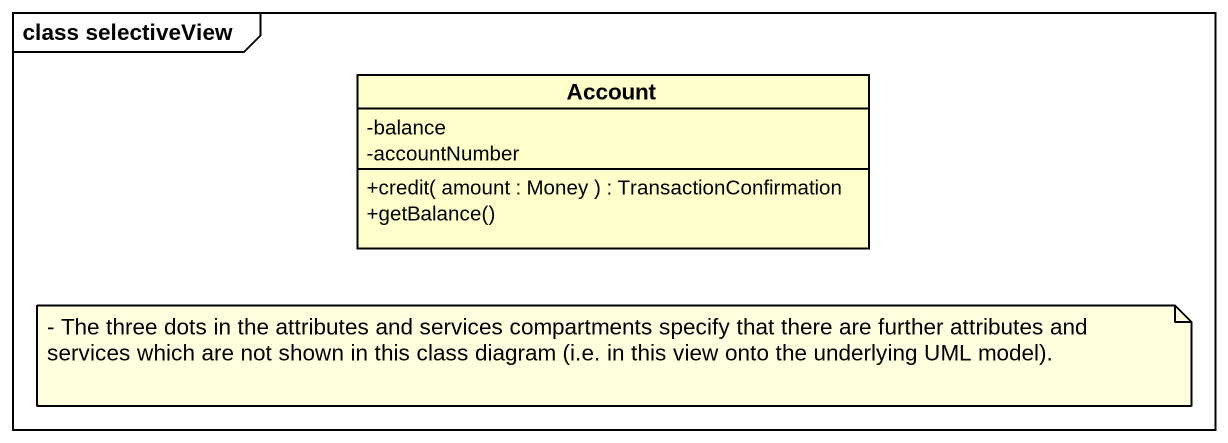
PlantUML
@startuml
mainframe class selectiveView
hide circle
hide empty members
skinparam classAttributeIconSize 0
class Account #FFFFCC {
  -balance
  -accountNumber
  +credit( amount : Money ) : TransactionConfirmation
  +getBalance()
}
note as N1
  - The three dots in the attributes and services compartments specify that there are further attributes and services which are not shown in this class diagram (i.e. in this view onto the underlying UML model).
end note
@enduml
